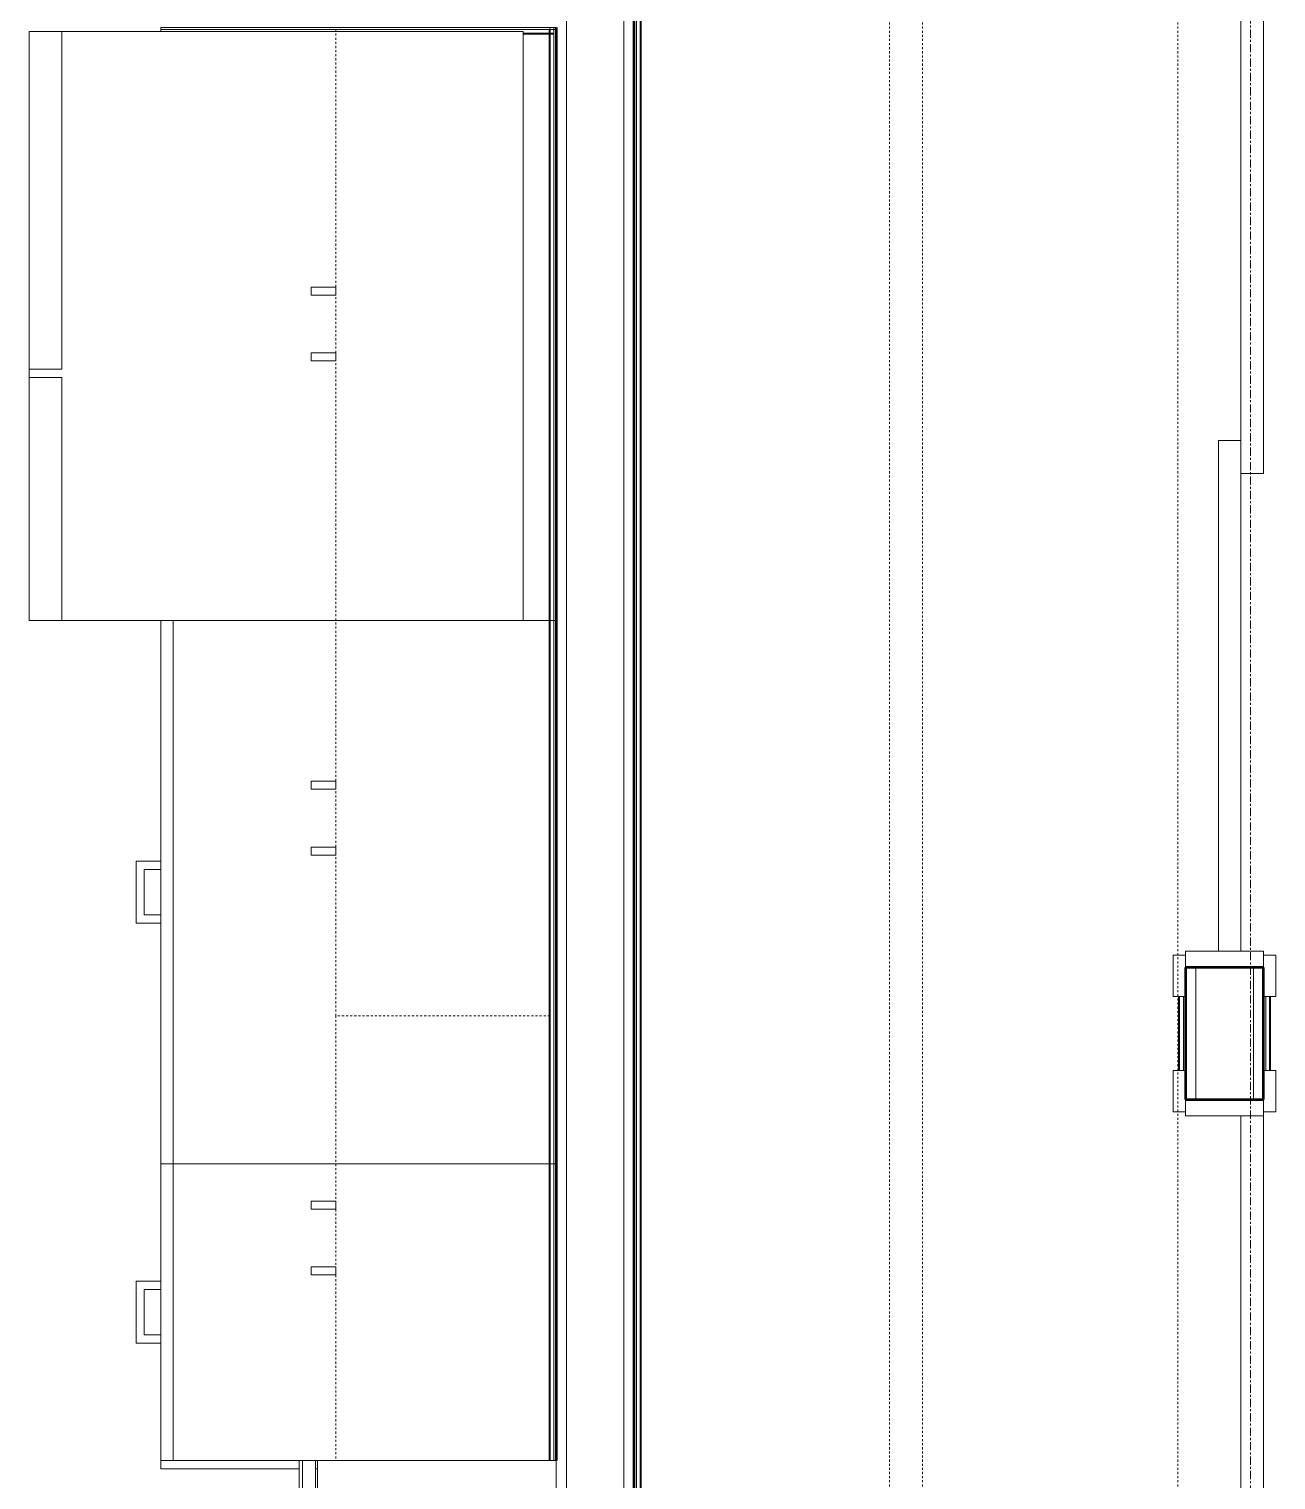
# Model space of a CAD drawing. Header units: inches. Extents: x -4235 to -464, y 9767 to 12344.
# Drawn here: x -3555.5 to -3479.8, y 10068.9 to 10157 of the extents above; entities that cross this region are included whole.
import ezdxf

# ---------------------------------------------------------------- set-up
doc = ezdxf.new("R2010")
doc.units = ezdxf.units.IN
doc.header["$MEASUREMENT"] = 0
doc.linetypes.add('Dash', pattern=[0.25, 0.125, -0.125])
doc.linetypes.add('Grid Line 1_2_', pattern=[0.875, 0.5, -0.125, 0.125, -0.125])
for name, color, linetype, lineweight in [('0-1', 7, 'Continuous', 5), ('0-2', 10, 'Continuous', 9), ('A-DOOR-1', 7, 'Continuous', 9), ('A-DOOR-2', 130, 'Continuous', 20), ('A-DOOR-FRAM-1', 130, 'Continuous', 20), ('A-WALL-1', 250, 'Continuous', 50), ('A-WALL-2', 50, 'Continuous', 13), ('A-WALL-3', 10, 'Continuous', 9), ('A-WALL-4', 254, 'Continuous', 9), ('A-WALL-5', 7, 'Continuous', 9), ('A-WALL-6', 113, 'Continuous', 9), ('Q-CASE-1', 254, 'Continuous', 9), ('Q-CASE-2', 7, 'Continuous', 9), ('Q-CASE-3', 7, 'Dash', 9), ('Q-CASE-4', 10, 'Continuous', 9), ('Q-CASE-HDLN-1', 7, 'Dash', 9), ('Q-SPCQ-1', 7, 'Continuous', 9), ('S-GRID-1', 1, 'Grid Line 1_2_', 9)]:
    doc.layers.add(name, color=color, linetype=linetype, lineweight=lineweight)

# ---------------------------------------------------------------- blocks, each defined once
blk = doc.blocks.new('Basic Wall _ INT - W4BØF - _5_8 GYP - 2X4 WOOD_BATT_ - 5_8 GYP_ - ___-2689610-BACKGROUND - 2ND FLOOR')
at = {"layer": 'A-WALL-3'}
for p, q in [((-3523.85, 10156.92), (-3523.85, 10156.863)), ((-3523.85, 10156.862), (-3523.85, 10156.772)), ((-3523.85, 10156.77), (-3523.85, 10156.652)), ((-3523.85, 10121.314), (-3523.85, 10121.064)), ((-3523.499, 10121.064), (-3523.499, 10121.314)), ((-3523.85, 10121.064), (-3523.85, 10070.064)), ((-3523.624, 10121.064), (-3523.624, 10070.064)), ((-3523.499, 10070.064), (-3523.499, 10121.064))]:
    blk.add_line(p, q, dxfattribs=at)
at = {"layer": 'A-WALL-4'}
for p, q in [((-3523.912, 10156.92), (-3523.912, 10156.863)), ((-3523.912, 10156.862), (-3523.912, 10156.772)), ((-3523.912, 10156.77), (-3523.912, 10156.653)), ((-3523.85, 10156.652), (-3523.85, 10121.314)), ((-3523.499, 10121.314), (-3523.499, 10157.064)), ((-3523.624, 10121.314), (-3523.624, 10121.064)), ((-3523.912, 10121.064), (-3523.912, 10070.064))]:
    blk.add_line(p, q, dxfattribs=at)
at = {"layer": 'A-WALL-5'}
for p, q in [((-3523.912, 10156.651), (-3523.912, 10121.064)), ((-3523.624, 10157.068), (-3523.624, 10121.314))]:
    blk.add_line(p, q, dxfattribs=at)
blk = doc.blocks.new('Basic Wall _ INT - W4BØF - _5_8 GYP - 2X4 WOOD_BATT_ - 5_8 GYP_ - ___-2689609-BACKGROUND - 2ND FLOOR')
at = {"layer": 'A-WALL-4'}
for p, q in [((-3518.749, 10020.989), (-3518.749, 10175.67)), ((-3518.398, 10175.257), (-3518.398, 10021.403))]:
    blk.add_line(p, q, dxfattribs=at)
at = {"layer": 'A-WALL-5'}
for p, q in [((-3518.624, 10020.989), (-3518.624, 10175.67)), ((-3518.335, 10175.257), (-3518.335, 10021.403))]:
    blk.add_line(p, q, dxfattribs=at)
blk = doc.blocks.new('Basic Wall _ INT - W4BØF - _5_8 GYP - 2X4 WOOD_BATT_ - 5_8 GYP_ - ___-2689618-BACKGROUND - 2ND FLOOR')
at = {"layer": 'A-WALL-4'}
for p, q in [((-3485.637, 10098.235), (-3485.637, 10093.735)), ((-3485.286, 10093.735), (-3485.286, 10098.235))]:
    blk.add_line(p, q, dxfattribs=at)
at = {"layer": 'A-WALL-5'}
for p, q in [((-3485.7, 10098.235), (-3485.7, 10093.735)), ((-3485.411, 10098.235), (-3485.411, 10093.735))]:
    blk.add_line(p, q, dxfattribs=at)
blk = doc.blocks.new('Basic Wall _ INT - W4BØF - _5_8 GYP - 2X4 WOOD_BATT_ - 5_8 GYP_ - ___-2689617-BACKGROUND - 2ND FLOOR')
at = {"layer": 'A-WALL-4'}
for p, q in [((-3480.536, 10093.735), (-3480.536, 10098.235)), ((-3480.185, 10098.235), (-3480.185, 10093.735))]:
    blk.add_line(p, q, dxfattribs=at)
at = {"layer": 'A-WALL-5'}
for p, q in [((-3480.411, 10093.735), (-3480.411, 10098.235)), ((-3480.123, 10098.235), (-3480.123, 10093.735))]:
    blk.add_line(p, q, dxfattribs=at)
blk = doc.blocks.new('OD_CW_Closet - OD_CW_Closet-2062944-BACKGROUND - 2ND FLOOR')
at = {"layer": 'Q-CASE-HDLN-1'}
for p, q in [((160.637, 24), (0.738, 24)), ((0.738, 8.5), (160.637, 8.5)), ((0.738, 6.5), (160.637, 6.5)), ((0.738, -9), (160.637, -9))]:
    blk.add_line(p, q, dxfattribs=at)
blk = doc.blocks.new('SLIDING - FLUSH - 5-0 x 6-8-3203585-BACKGROUND - 2ND FLOOR')
at = {"layer": 'A-DOOR-1'}
for p, q in [((-30.25, 3), (-32.75, 3)), ((-32.75, 3), (-32.75, 2.25)), ((-30.25, 2.25), (-30.25, 3)), ((30.25, 3), (30.25, 2.25)), ((32.75, 3), (30.25, 3)), ((32.75, 2.25), (32.75, 3)), ((-32.75, 2.25), (-30.25, 2.25)), ((30.25, 2.25), (32.75, 2.25)), ((-30.25, -2.5), (-32.75, -2.5)), ((-32.75, -2.5), (-32.75, -3.25)), ((-30.25, -3.25), (-30.25, -2.5)), ((32.75, -2.5), (30.25, -2.5)), ((30.25, -2.5), (30.25, -3.25)), ((32.75, -3.25), (32.75, -2.5)), ((-32.75, -3.25), (-30.25, -3.25)), ((30.25, -3.25), (32.75, -3.25))]:
    blk.add_line(p, q, dxfattribs=at)
at = {"layer": 'A-DOOR-2'}
for p, q in [((1, 2.25), (-30, 2.25)), ((-30, 2.25), (-30, 0.875)), ((1, 0.875), (1, 2.25)), ((-30, 0.875), (1, 0.875)), ((30, 0.875), (-1, 0.875)), ((-1, 0.875), (-1, -0.5)), ((30, -0.5), (30, 0.875)), ((-1, -0.5), (30, -0.5))]:
    blk.add_line(p, q, dxfattribs=at)
at = {"layer": 'A-DOOR-FRAM-1'}
for p, q in [((-30, 2.25), (-31, 2.25)), ((-31, 2.25), (-31, -2.5)), ((-30, -2.5), (-30, 2.25)), ((31, 2.25), (30, 2.25)), ((30, 2.25), (30, -2.5)), ((31, -2.5), (31, 2.25)), ((-31, -2.5), (-30, -2.5)), ((30, -2.5), (31, -2.5))]:
    blk.add_line(p, q, dxfattribs=at)
blk = doc.blocks.new('Basic Wall _ INT - W4BØF - _5_8 GYP - 2X4 WOOD_BATT_ - 5_8 GYP_ - ___-2689640-BACKGROUND - 2ND FLOOR')
at = {"layer": 'A-WALL-3'}
for p, q in [((-3523.912, 10156.713), (-3523.81, 10156.713)), ((-3523.793, 10156.713), (-3523.714, 10156.713)), ((-3523.701, 10156.713), (-3523.651, 10156.713)), ((-3523.499, 10157.04), (-3523.499, 10157.064)), ((-3523.499, 10157), (-3523.499, 10156.98)), ((-3523.499, 10156.98), (-3523.499, 10156.95)), ((-3523.499, 10156.95), (-3523.499, 10156.942)), ((-3523.499, 10156.942), (-3523.499, 10156.939)), ((-3523.499, 10156.939), (-3523.499, 10156.92)), ((-3523.499, 10156.863), (-3523.499, 10156.924)), ((-3523.499, 10156.92), (-3523.499, 10156.651)), ((-3523.499, 10156.713), (-3523.499, 10156.859)), ((-3523.499, 10156.651), (-3523.499, 10156.713))]:
    blk.add_line(p, q, dxfattribs=at)
at = {"layer": 'A-WALL-4'}
for p, q in [((-3547.499, 10157.064), (-3547.499, 10157.04)), ((-3523.499, 10157.064), (-3547.499, 10157.064)), ((-3547.499, 10156.924), (-3547.499, 10156.863)), ((-3547.499, 10156.859), (-3547.499, 10156.818)), ((-3525.499, 10156.713), (-3523.912, 10156.713)), ((-3523.912, 10156.651), (-3523.81, 10156.651)), ((-3523.793, 10156.651), (-3523.714, 10156.651)), ((-3523.701, 10156.651), (-3523.651, 10156.651)), ((-3523.499, 10157.064), (-3523.499, 10157.022)), ((-3523.499, 10157.022), (-3523.499, 10157))]:
    blk.add_line(p, q, dxfattribs=at)
at = {"layer": 'A-WALL-5'}
for p, q in [((-3547.499, 10157.022), (-3547.499, 10157.064)), ((-3547.499, 10156.939), (-3547.499, 10157.022)), ((-3547.499, 10156.939), (-3523.499, 10156.939)), ((-3547.499, 10156.818), (-3547.499, 10156.939)), ((-3525.499, 10156.651), (-3523.912, 10156.651))]:
    blk.add_line(p, q, dxfattribs=at)
blk = doc.blocks.new('Refrigerator_-_Side-by-Side_6047 - 36_ X 30_-1372843-BACKGROUND - 2ND FLOOR')
at = {"layer": 'Q-SPCQ-1'}
for p, q in [((-17.875, 15.578), (17.875, 15.578)), ((-17.875, -14.422), (-17.875, 15.578)), ((-17.875, 15.578), (-3.125, 15.578)), ((-17.875, 15.578), (-17.875, 13.578)), ((-3.125, 13.578), (-3.125, 15.578)), ((-2.625, 15.578), (17.875, 15.578)), ((-2.625, 15.578), (-2.625, 13.578)), ((17.875, 15.578), (17.875, -14.422)), ((17.875, 13.578), (17.875, 15.578)), ((-3.125, 13.578), (-17.875, 13.578)), ((17.875, 13.578), (-2.625, 13.578)), ((17.875, -14.422), (-17.875, -14.422))]:
    blk.add_line(p, q, dxfattribs=at)
blk = doc.blocks.new('300 Series Wall Hung Cabinet_302 - 24_ X 36_-2573645-BACKGROUND - 2ND FLOOR')
at = {"layer": 'Q-CASE-2'}
for p, q in [((-1.762, 14.687), (-2.25, 14.687)), ((-2.25, 14.687), (-2.25, 13.188)), ((-1.762, 13.188), (-1.762, 14.687)), ((2.238, 14.687), (1.75, 14.687)), ((1.75, 14.687), (1.75, 13.188)), ((2.238, 13.188), (2.238, 14.687)), ((-1.762, 13.188), (-2.25, 13.188)), ((2.238, 13.188), (1.75, 13.188))]:
    blk.add_line(p, q, dxfattribs=at)
at = {"layer": 'Q-CASE-3'}
for p, q in [((-12, 0.187), (-12, 13.188)), ((-12, 13.188), (12, 13.188)), ((12, 13.188), (12, 0.187)), ((12, 0.187), (-12, 0.187))]:
    blk.add_line(p, q, dxfattribs=at)
blk = doc.blocks.new('300 Series Wall Hung Cabinet_302 - 27_ X 36_-2604985-BACKGROUND - 2ND FLOOR')
at = {"layer": 'Q-CASE-2'}
for p, q in [((-2.25, -13.188), (-1.762, -13.188)), ((-2.25, -13.188), (-2.25, -14.687)), ((-1.762, -14.687), (-1.762, -13.188)), ((1.75, -13.188), (2.238, -13.188)), ((1.75, -13.188), (1.75, -14.687)), ((2.238, -14.687), (2.238, -13.188)), ((-2.25, -14.687), (-1.762, -14.687)), ((1.75, -14.687), (2.238, -14.687))]:
    blk.add_line(p, q, dxfattribs=at)
at = {"layer": 'Q-CASE-3'}
for p, q in [((13.5, -0.188), (-13.5, -0.188)), ((-13.5, -0.188), (-13.5, -13.188)), ((13.5, -13.188), (13.5, -0.188)), ((-13.5, -13.188), (13.5, -13.188))]:
    blk.add_line(p, q, dxfattribs=at)
blk = doc.blocks.new('Base Cabinet 3 Drawer 230 - Base Cabinet 3 Drawer 230 33_-2568065-BACKGROUND - 2ND FLOOR')
at = {"layer": 'Q-CASE-1'}
for p, q in [((-15.762, -2), (-15.762, -0.375)), ((17.238, -0.375), (17.238, -23.25)), ((17.238, -23.25), (-15.762, -23.25)), ((17.238, -24), (17.238, -23.25)), ((-15.762, -24), (17.238, -24)), ((-1.137, -24), (-0.638, -24)), ((2.613, -24), (2.113, -24))]:
    blk.add_line(p, q, dxfattribs=at)
at = {"layer": 'Q-CASE-2'}
for p, q in [((-1.137, -24), (-1.137, -25.5)), ((-0.638, -25.001), (-0.638, -24)), ((2.113, -24), (2.113, -25.001)), ((2.613, -25.5), (2.613, -24)), ((-1.137, -25.5), (2.613, -25.5)), ((2.113, -25.001), (-0.638, -25.001))]:
    blk.add_line(p, q, dxfattribs=at)
at = {"layer": 'Q-CASE-4'}
for p, q in [((-15.762, -0.375), (-15.762, 0)), ((-15.762, 0), (17.238, 0)), ((17.238, 0), (17.238, -0.375)), ((-15.762, -23.25), (-15.762, -2)), ((-15.762, -23.25), (-15.762, -24)), ((-1.137, -24), (-0.638, -24)), ((-1.137, -24), (-0.638, -24)), ((2.613, -24), (2.113, -24)), ((2.613, -24), (2.113, -24))]:
    blk.add_line(p, q, dxfattribs=at)
blk = doc.blocks.new('300 Series Wall Hung Cabinet_302 - 18_ x 36_-2359323-BACKGROUND - 2ND FLOOR')
at = {"layer": 'Q-CASE-2'}
for p, q in [((-1.762, 14.687), (-2.25, 14.687)), ((-2.25, 14.687), (-2.25, 13.188)), ((-1.762, 13.188), (-1.762, 14.687)), ((2.238, 14.687), (1.75, 14.687)), ((1.75, 14.687), (1.75, 13.188)), ((2.238, 13.188), (2.238, 14.687)), ((-1.762, 13.188), (-2.25, 13.188)), ((2.238, 13.188), (1.75, 13.188))]:
    blk.add_line(p, q, dxfattribs=at)
at = {"layer": 'Q-CASE-3'}
for p, q in [((-18, 0.187), (-18, 13.188)), ((-18, 13.188), (18, 13.188)), ((18, 13.188), (18, 0.187)), ((18, 0.187), (-18, 0.187))]:
    blk.add_line(p, q, dxfattribs=at)
blk = doc.blocks.new('Base Cabinet 4 Drawer 254 - Base Cabinet 4 Drawer 254 18_-2579089-BACKGROUND - 2ND FLOOR')
at = {"layer": 'Q-CASE-1'}
for p, q in [((-8.262, 24), (9.738, 24)), ((-8.262, 23.25), (-8.262, 24)), ((-0.638, 24), (-1.137, 24)), ((2.113, 24), (2.613, 24)), ((9.738, 24), (9.738, 23.25)), ((9.738, 23.25), (-8.262, 23.25)), ((-8.262, 23.25), (-8.262, 15.599)), ((9.738, 0.375), (9.738, 23.25)), ((-8.262, 14.606), (-8.262, 14.488))]:
    blk.add_line(p, q, dxfattribs=at)
at = {"layer": 'Q-CASE-2'}
for p, q in [((2.613, 25.5), (-1.137, 25.5)), ((-1.137, 25.5), (-1.137, 24)), ((-0.638, 24), (-0.638, 25.001)), ((-0.638, 25.001), (2.113, 25.001)), ((2.113, 25.001), (2.113, 24)), ((2.613, 24), (2.613, 25.5))]:
    blk.add_line(p, q, dxfattribs=at)
at = {"layer": 'Q-CASE-4'}
for p, q in [((-0.638, 24), (-1.137, 24)), ((-0.638, 24), (-1.137, 24)), ((-0.638, 24), (-1.137, 24)), ((2.113, 24), (2.613, 24)), ((2.113, 24), (2.613, 24)), ((2.113, 24), (2.613, 24)), ((9.738, 0), (9.738, 0.375)), ((-8.262, 0), (9.738, 0))]:
    blk.add_line(p, q, dxfattribs=at)
blk = doc.blocks.new('30quot_MicrowaveVent_11166 - 70cm miele oven-2804781-BACKGROUND - 2ND FLOOR')
at = {"layer": 'Q-CASE-2'}
for p, q in [((8.879, 16.599), (7.687, 16.599)), ((7.687, 15.635), (7.687, 16.55)), ((8.879, 16.55), (8.879, 15.635)), ((15.679, 15.599), (-14.203, 15.599)), ((-14.203, 15.394), (-14.203, 15.599)), ((-14.203, 14.606), (-14.203, 15.394)), ((15.679, 15.394), (-14.203, 15.394)), ((15.679, 15.599), (15.679, 15.394)), ((15.679, 15.394), (15.679, 14.606)), ((15.679, 14.606), (-14.203, 14.606)), ((-14.203, 0), (-14.203, 14.488)), ((-14.203, 14.488), (15.679, 14.488)), ((15.679, 14.488), (15.679, 0)), ((-14.203, 0), (15.679, 0))]:
    blk.add_line(p, q, dxfattribs=at)
blk = doc.blocks.new('CTR - 1st Phase - Unit Layouts_rvt-1-BACKGROUND - 2ND FLOOR')
at = {"layer": 'A-WALL-1'}
for p, q in [((-3518.749, 10020.989), (-3518.749, 10175.67)), ((-3523.499, 10157.064), (-3523.499, 10070.064)), ((-3480.536, 10099.985), (-3485.286, 10099.985)), ((-3485.286, 10099.985), (-3485.286, 10091.985)), ((-3480.536, 10091.985), (-3480.536, 10099.985)), ((-3485.286, 10091.985), (-3480.536, 10091.985))]:
    blk.add_line(p, q, dxfattribs=at)
at = {"layer": 'A-WALL-2'}
for p, q in [((-3519.374, 10176.295), (-3519.374, 10020.364)), ((-3522.874, 10157.689), (-3522.874, 9989.064)), ((-3484.661, 10099.985), (-3484.661, 10091.985)), ((-3481.161, 10099.985), (-3481.161, 10091.985))]:
    blk.add_line(p, q, dxfattribs=at)
at = {"layer": 'A-WALL-3'}
for p, q in [((-3518.749, 10021.403), (-3518.749, 10175.257)), ((-3523.499, 10156.92), (-3523.499, 10156.651)), ((-3523.499, 10156.651), (-3523.499, 10121.314)), ((-3523.499, 10121.314), (-3523.499, 10121.064)), ((-3523.499, 10121.064), (-3523.499, 10070.064)), ((-3485.286, 10099.985), (-3480.536, 10099.985)), ((-3485.286, 10098.235), (-3485.286, 10093.735)), ((-3480.536, 10093.735), (-3480.536, 10098.235)), ((-3480.536, 10091.985), (-3485.286, 10091.985))]:
    blk.add_line(p, q, dxfattribs=at)
at = {"layer": 'A-WALL-6'}
for p, q in [((-3547.499, 10069.564), (-3547.499, 10121.064)), ((-3547.499, 10121.064), (-3525.499, 10121.064)), ((-3547.499, 10121.064), (-3547.499, 10069.564)), ((-3523.874, 10121.064), (-3525.499, 10121.064)), ((-3525.499, 10121.064), (-3523.874, 10121.064)), ((-3523.499, 10121.064), (-3523.874, 10121.064)), ((-3523.874, 10121.064), (-3523.499, 10121.064)), ((-3523.499, 10121.064), (-3523.499, 10070.064)), ((-3523.499, 10070.064), (-3523.499, 10121.064)), ((-3547.499, 10069.564), (-3539.098, 10069.564)), ((-3547.499, 10069.564), (-3539.098, 10069.564)), ((-3538.105, 10069.564), (-3537.987, 10069.564)), ((-3538.105, 10069.564), (-3537.987, 10069.564))]:
    blk.add_line(p, q, dxfattribs=at)
at = {"layer": '0-2'}
for name in ['Basic Wall _ INT - W4BØF - _5_8 GYP - 2X4 WOOD_BATT_ - 5_8 GYP_ - ___-2689610-BACKGROUND - 2ND FLOOR', 'Basic Wall _ INT - W4BØF - _5_8 GYP - 2X4 WOOD_BATT_ - 5_8 GYP_ - ___-2689617-BACKGROUND - 2ND FLOOR', 'Basic Wall _ INT - W4BØF - _5_8 GYP - 2X4 WOOD_BATT_ - 5_8 GYP_ - ___-2689609-BACKGROUND - 2ND FLOOR', 'Basic Wall _ INT - W4BØF - _5_8 GYP - 2X4 WOOD_BATT_ - 5_8 GYP_ - ___-2689618-BACKGROUND - 2ND FLOOR', 'Basic Wall _ INT - W4BØF - _5_8 GYP - 2X4 WOOD_BATT_ - 5_8 GYP_ - ___-2689640-BACKGROUND - 2ND FLOOR']:
    blk.add_blockref(name, (0, 0), dxfattribs=at)
for name, p, rotation in [('OD_CW_Closet - OD_CW_Closet-2062944-BACKGROUND - 2ND FLOOR', (-3494.749, 10020.252), 90.00000000000412), ('SLIDING - FLUSH - 5-0 x 6-8-3203585-BACKGROUND - 2ND FLOOR', (-3482.786, 10130.985), 270.0000000000031), ('Refrigerator_-_Side-by-Side_6047 - 36_ X 30_-1372843-BACKGROUND - 2ND FLOOR', (-3539.921, 10138.939), 90.00000000000117), ('300 Series Wall Hung Cabinet_302 - 18_ x 36_-2359323-BACKGROUND - 2ND FLOOR', (-3523.686, 10139.064), 90), ('Base Cabinet 3 Drawer 230 - Base Cabinet 3 Drawer 230 33_-2568065-BACKGROUND - 2ND FLOOR', (-3523.499, 10105.302), 269.9999999999951), ('300 Series Wall Hung Cabinet_302 - 24_ X 36_-2573645-BACKGROUND - 2ND FLOOR', (-3523.686, 10109.064), 90), ('300 Series Wall Hung Cabinet_302 - 27_ X 36_-2604985-BACKGROUND - 2ND FLOOR', (-3523.686, 10083.564), 270), ('SLIDING - FLUSH - 5-0 x 6-8-3203585-BACKGROUND - 2ND FLOOR', (-3482.786, 10060.985), 270.0000000000031), ('Base Cabinet 4 Drawer 254 - Base Cabinet 4 Drawer 254 18_-2579089-BACKGROUND - 2ND FLOOR', (-3523.499, 10078.327), 90.00000000000091), ('30quot_MicrowaveVent_11166 - 70cm miele oven-2804781-BACKGROUND - 2ND FLOOR', (-3523.499, 10054.386), 90.00000000000091)]:
    blk.add_blockref(name, p, dxfattribs=dict(at, rotation=rotation))

msp = doc.modelspace()

# ---------------------------------------------------------------- linework, layer by layer
at = {"layer": 'S-GRID-1'}
msp.add_line((-3481.324, 9836.18), (-3481.324, 12294.591), dxfattribs=at)

# ---------------------------------------------------------------- block references
at = {"layer": '0-1'}
msp.add_blockref('CTR - 1st Phase - Unit Layouts_rvt-1-BACKGROUND - 2ND FLOOR', (0, 0), dxfattribs=at)

doc.saveas('drawing.dxf')
